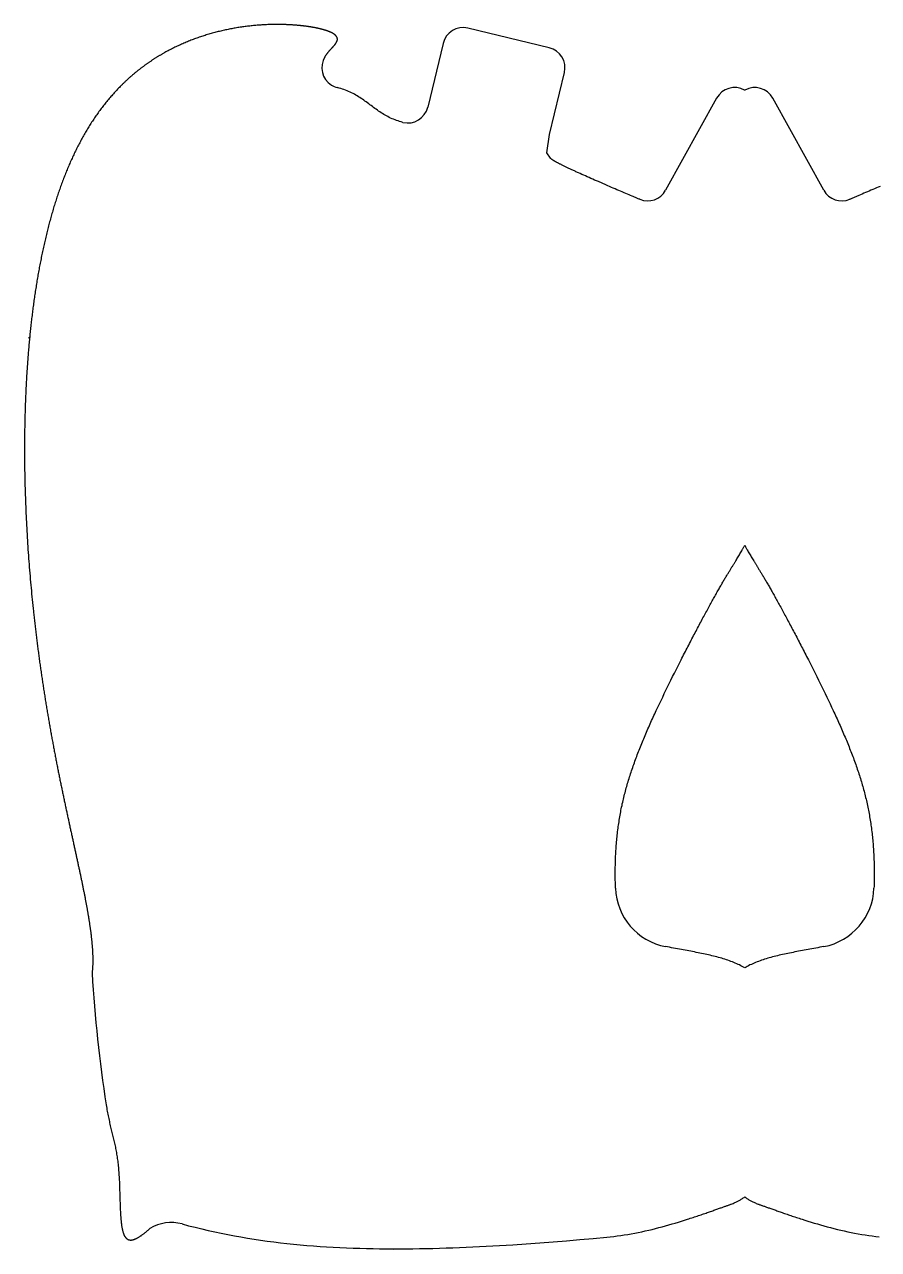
# Model space of a CAD drawing. Extents: x 10 to 579, y 44 to 800.
# Drawn here: x 228.3 to 269.9, y 237.3 to 296.9 of the extents above; entities that cross this region are included whole.
import ezdxf

# ---------------------------------------------------------------- set-up
doc = ezdxf.new("R2010")
doc.units = 0
doc.header["$MEASUREMENT"] = 0
doc.layers.get('0').update_dxf_attribs({"lineweight": 0})

msp = doc.modelspace()

# ---------------------------------------------------------------- linework, layer by layer
at = {"color": 18, "lineweight": 25, "true_color": 0x000000}
for p, q in [((253.853, 295.779), (249.898, 296.731)), ((248.692, 295.993), (247.944, 292.885)), ((253.865, 291.553), (254.592, 294.573)), ((263.367, 293.712), (263.359, 293.717)), ((263.375, 293.717), (263.367, 293.712)), ((262, 293.325), (259.519, 288.84)), ((267.214, 288.84), (264.734, 293.325)), ((253.74, 290.658), (253.865, 291.553)), ((253.91, 290.408), (253.74, 290.658)), ((228.567, 281.645), (228.532, 281.689)), ((246.246, 237.276), (246.254, 237.308))]:
    msp.add_line(p, q, dxfattribs=at)
for points in [[(242.936, 295.335), (242.947, 295.353), (242.958, 295.37), (242.969, 295.387), (242.98, 295.404), (242.991, 295.421), (243.003, 295.437), (243.015, 295.454), (243.027, 295.47), (243.039, 295.486), (243.051, 295.503), (243.063, 295.519), (243.076, 295.534), (243.088, 295.55), (243.101, 295.566), (243.114, 295.581), (243.127, 295.597), (243.14, 295.612), (243.153, 295.627), (243.166, 295.642), (243.179, 295.657), (243.192, 295.672), (243.205, 295.687), (243.219, 295.701), (243.232, 295.716), (243.245, 295.73), (243.258, 295.744), (243.271, 295.758), (243.284, 295.772), (243.296, 295.786), (243.309, 295.8), (243.322, 295.814), (243.334, 295.828), (243.346, 295.841), (243.358, 295.855), (243.37, 295.868), (243.382, 295.882), (243.393, 295.895), (243.404, 295.908), (243.415, 295.921), (243.426, 295.934), (243.436, 295.947), (243.446, 295.96), (243.455, 295.973), (243.46, 295.979), (243.464, 295.986), (243.469, 295.992), (243.473, 295.998), (243.477, 296.005), (243.481, 296.011), (243.485, 296.017), (243.489, 296.024), (243.493, 296.03), (243.497, 296.036), (243.5, 296.043), (243.504, 296.049), (243.507, 296.055), (243.51, 296.061), (243.513, 296.067), (243.516, 296.074), (243.519, 296.08), (243.522, 296.086), (243.524, 296.092), (243.527, 296.098), (243.529, 296.104), (243.531, 296.11), (243.533, 296.116), (243.535, 296.123), (243.537, 296.129), (243.539, 296.135), (243.54, 296.141), (243.541, 296.147), (243.543, 296.153), (243.544, 296.159), (243.544, 296.165), (243.545, 296.171), (243.546, 296.177), (243.546, 296.183), (243.546, 296.189), (243.546, 296.195), (243.546, 296.201), (243.546, 296.207), (243.546, 296.212), (243.545, 296.218), (243.545, 296.224), (243.544, 296.23), (243.543, 296.236), (243.541, 296.242), (243.54, 296.248), (243.538, 296.254), (243.537, 296.259), (243.535, 296.265), (243.533, 296.271), (243.53, 296.277), (243.528, 296.283), (243.525, 296.288), (243.523, 296.294), (243.52, 296.3), (243.517, 296.306), (243.513, 296.311), (243.51, 296.317), (243.506, 296.323), (243.502, 296.328), (243.498, 296.334), (243.494, 296.34), (243.489, 296.345), (243.485, 296.351), (243.48, 296.357), (243.475, 296.362), (243.47, 296.368), (243.464, 296.374), (243.459, 296.379), (243.453, 296.385), (243.447, 296.39), (243.441, 296.396), (243.435, 296.401), (243.428, 296.407), (243.422, 296.412), (243.415, 296.418), (243.408, 296.423), (243.4, 296.429), (243.393, 296.434), (243.385, 296.44), (243.377, 296.445), (243.369, 296.45), (243.361, 296.456), (243.353, 296.461), (243.344, 296.467), (243.335, 296.472), (243.326, 296.477), (243.317, 296.483), (243.307, 296.488), (243.298, 296.493), (243.288, 296.498), (243.278, 296.504), (243.268, 296.509), (243.257, 296.514), (243.247, 296.519), (243.236, 296.524), (243.225, 296.53), (243.214, 296.535), (243.203, 296.54), (243.191, 296.545), (243.179, 296.55), (243.167, 296.555), (243.155, 296.56), (243.143, 296.565), (243.13, 296.57), (243.118, 296.575), (243.105, 296.58), (243.092, 296.585), (243.078, 296.59), (243.065, 296.595), (243.051, 296.6), (243.037, 296.604), (243.023, 296.609), (243.009, 296.614), (242.994, 296.619), (242.98, 296.624), (242.965, 296.628), (242.95, 296.633), (242.935, 296.638), (242.92, 296.642), (242.904, 296.647), (242.888, 296.652), (242.872, 296.656), (242.856, 296.661), (242.84, 296.665), (242.823, 296.67), (242.807, 296.674), (242.79, 296.679), (242.773, 296.683), (242.756, 296.687), (242.739, 296.692), (242.721, 296.696), (242.703, 296.7), (242.685, 296.705), (242.667, 296.709), (242.649, 296.713), (242.631, 296.717), (242.612, 296.721), (242.594, 296.725), (242.575, 296.729), (242.556, 296.733), (242.536, 296.737), (242.517, 296.741), (242.497, 296.745), (242.478, 296.749), (242.458, 296.753), (242.438, 296.757), (242.418, 296.761), (242.397, 296.764), (242.377, 296.768), (242.356, 296.772), (242.335, 296.775), (242.315, 296.779), (242.293, 296.783), (242.272, 296.786), (242.251, 296.79), (242.229, 296.793), (242.208, 296.796), (242.186, 296.8), (242.164, 296.803), (242.142, 296.806), (242.12, 296.81), (242.097, 296.813), (242.075, 296.816), (242.052, 296.819), (242.029, 296.822), (242.006, 296.825), (241.983, 296.828), (241.96, 296.831), (241.937, 296.834), (241.913, 296.837), (241.89, 296.84), (241.866, 296.842), (241.842, 296.845), (241.818, 296.848), (241.794, 296.85), (241.77, 296.853), (241.746, 296.855), (241.722, 296.858), (241.697, 296.86), (241.673, 296.863), (241.648, 296.865), (241.623, 296.867), (241.598, 296.869), (241.573, 296.871), (241.548, 296.874), (241.523, 296.876), (241.497, 296.878), (241.472, 296.88), (241.446, 296.881), (241.421, 296.883), (241.395, 296.885), (241.369, 296.887), (241.343, 296.888), (241.317, 296.89), (241.291, 296.892), (241.265, 296.893), (241.239, 296.895), (241.212, 296.896), (241.186, 296.897), (241.159, 296.898), (241.133, 296.9), (241.106, 296.901), (241.079, 296.902), (241.052, 296.903), (241.025, 296.904), (240.998, 296.905), (240.944, 296.906), (240.89, 296.908), (240.835, 296.909), (240.78, 296.91), (240.725, 296.911), (240.669, 296.911), (240.614, 296.911), (240.558, 296.911), (240.501, 296.911), (240.445, 296.91), (240.389, 296.909), (240.332, 296.908), (240.275, 296.906), (240.218, 296.905), (240.161, 296.903), (240.103, 296.9), (240.046, 296.898), (239.988, 296.895), (239.93, 296.892), (239.872, 296.888), (239.814, 296.884), (239.756, 296.88), (239.698, 296.876), (239.639, 296.872), (239.581, 296.867), (239.523, 296.861), (239.464, 296.856), (239.405, 296.85), (239.346, 296.844), (239.288, 296.838), (239.229, 296.831), (239.17, 296.824), (239.111, 296.817), (239.052, 296.809), (238.993, 296.801), (238.934, 296.793), (238.875, 296.785), (238.816, 296.776), (238.757, 296.767), (238.697, 296.757), (238.638, 296.747), (238.579, 296.737), (238.52, 296.727), (238.461, 296.716), (238.402, 296.705), (238.342, 296.694), (238.283, 296.682), (238.224, 296.67), (238.165, 296.658), (238.106, 296.646), (238.047, 296.633), (237.988, 296.62), (237.929, 296.606), (237.87, 296.592), (237.811, 296.578), (237.752, 296.563), (237.693, 296.549), (237.635, 296.534), (237.576, 296.518), (237.517, 296.502), (237.459, 296.486), (237.4, 296.47), (237.342, 296.453), (237.283, 296.436), (237.225, 296.419), (237.167, 296.401), (237.108, 296.383), (237.05, 296.364), (236.992, 296.346), (236.934, 296.327), (236.877, 296.307), (236.819, 296.288), (236.761, 296.268), (236.704, 296.247), (236.646, 296.227), (236.589, 296.206), (236.532, 296.185), (236.475, 296.163), (236.418, 296.141), (236.361, 296.119), (236.305, 296.096), (236.248, 296.073), (236.192, 296.05), (236.136, 296.026), (236.079, 296.002), (236.023, 295.978), (235.968, 295.954), (235.912, 295.929), (235.856, 295.904), (235.801, 295.878), (235.746, 295.852), (235.691, 295.826), (235.636, 295.8), (235.581, 295.773), (235.527, 295.746), (235.472, 295.718), (235.418, 295.69), (235.364, 295.662), (235.311, 295.634), (235.257, 295.605), (235.204, 295.576), (235.15, 295.546), (235.124, 295.531), (235.097, 295.516), (235.071, 295.501), (235.044, 295.486), (235.018, 295.471), (234.992, 295.456), (234.965, 295.441), (234.939, 295.425), (234.913, 295.41), (234.887, 295.394), (234.861, 295.379), (234.835, 295.363), (234.809, 295.347), (234.783, 295.331), (234.757, 295.315), (234.732, 295.299), (234.706, 295.283), (234.68, 295.267), (234.654, 295.25), (234.629, 295.234), (234.603, 295.218), (234.578, 295.201), (234.553, 295.184), (234.527, 295.168), (234.502, 295.151), (234.477, 295.134), (234.451, 295.117), (234.426, 295.1), (234.401, 295.083), (234.376, 295.066), (234.351, 295.049), (234.326, 295.031), (234.301, 295.014), (234.277, 294.997), (234.252, 294.979), (234.227, 294.961), (234.202, 294.944), (234.178, 294.926), (234.153, 294.908), (234.129, 294.89), (234.104, 294.872), (234.08, 294.854), (234.056, 294.836), (234.032, 294.817), (234.007, 294.799), (233.983, 294.781), (233.959, 294.762), (233.935, 294.744), (233.911, 294.725), (233.887, 294.706), (233.864, 294.687), (233.84, 294.668), (233.816, 294.649), (233.792, 294.63), (233.769, 294.611), (233.745, 294.592), (233.722, 294.573), (233.698, 294.553), (233.675, 294.534), (233.652, 294.515), (233.628, 294.495), (233.605, 294.475), (233.582, 294.456), (233.559, 294.436), (233.536, 294.416), (233.513, 294.396), (233.49, 294.376), (233.467, 294.356), (233.445, 294.336), (233.422, 294.315), (233.399, 294.295), (233.377, 294.275), (233.354, 294.254), (233.332, 294.234), (233.309, 294.213), (233.287, 294.192), (233.264, 294.172), (233.242, 294.151), (233.22, 294.13), (233.198, 294.109), (233.176, 294.088), (233.154, 294.067), (233.132, 294.045), (233.11, 294.024), (233.088, 294.003), (233.067, 293.981), (233.045, 293.96), (233.023, 293.938), (232.98, 293.895), (232.937, 293.851), (232.895, 293.807), (232.852, 293.763), (232.81, 293.718), (232.768, 293.673), (232.727, 293.628), (232.685, 293.583), (232.644, 293.537), (232.603, 293.491), (232.563, 293.445), (232.522, 293.399), (232.482, 293.352), (232.442, 293.305), (232.402, 293.257), (232.363, 293.21), (232.324, 293.162), (232.285, 293.114), (232.246, 293.065), (232.207, 293.017), (232.169, 292.968), (232.131, 292.919), (232.093, 292.869), (232.056, 292.819), (232.018, 292.769), (231.981, 292.719), (231.945, 292.669), (231.908, 292.618), (231.872, 292.567), (231.835, 292.516), (231.8, 292.464), (231.764, 292.412), (231.728, 292.36), (231.693, 292.308), (231.658, 292.255), (231.624, 292.203), (231.589, 292.15), (231.555, 292.096), (231.521, 292.043), (231.487, 291.989), (231.453, 291.935), (231.42, 291.881), (231.387, 291.827), (231.354, 291.772), (231.322, 291.717), (231.289, 291.662), (231.257, 291.606), (231.225, 291.551), (231.193, 291.495), (231.162, 291.439), (231.13, 291.383), (231.099, 291.326), (231.069, 291.269), (231.038, 291.212), (231.008, 291.155), (230.977, 291.098), (230.947, 291.04), (230.918, 290.982), (230.888, 290.924), (230.859, 290.866), (230.83, 290.807), (230.801, 290.749), (230.772, 290.69), (230.744, 290.631), (230.716, 290.571), (230.688, 290.512), (230.66, 290.452), (230.633, 290.392), (230.605, 290.332), (230.578, 290.272), (230.551, 290.211), (230.525, 290.151), (230.498, 290.09), (230.472, 290.029), (230.446, 289.967), (230.42, 289.906), (230.394, 289.844), (230.369, 289.782), (230.343, 289.72), (230.318, 289.658), (230.294, 289.596), (230.269, 289.533), (230.244, 289.471), (230.22, 289.408), (230.196, 289.344), (230.172, 289.281), (230.149, 289.218), (230.125, 289.154), (230.102, 289.09), (230.079, 289.026), (230.056, 288.962), (230.033, 288.898), (230.011, 288.833), (229.989, 288.769), (229.966, 288.704), (229.945, 288.639), (229.923, 288.574), (229.901, 288.509), (229.88, 288.443), (229.859, 288.378), (229.838, 288.312), (229.817, 288.246), (229.796, 288.18), (229.776, 288.114), (229.756, 288.047), (229.736, 287.981), (229.716, 287.914), (229.696, 287.848), (229.676, 287.781), (229.657, 287.714), (229.638, 287.646), (229.619, 287.579), (229.6, 287.512), (229.581, 287.444), (229.563, 287.376), (229.544, 287.308), (229.526, 287.24), (229.508, 287.172), (229.49, 287.104), (229.473, 287.036), (229.455, 286.967), (229.438, 286.898), (229.42, 286.83), (229.403, 286.761), (229.387, 286.692), (229.37, 286.623), (229.353, 286.553), (229.337, 286.484), (229.321, 286.415), (229.305, 286.345), (229.289, 286.275), (229.273, 286.205), (229.257, 286.135), (229.242, 286.065), (229.227, 285.995), (229.211, 285.925), (229.196, 285.855), (229.182, 285.784), (229.167, 285.714), (229.152, 285.643), (229.138, 285.572), (229.124, 285.501), (229.11, 285.43), (229.096, 285.359), (229.082, 285.288), (229.068, 285.217), (229.055, 285.145), (229.041, 285.074), (229.028, 285.002), (229.015, 284.931), (229.002, 284.859), (228.989, 284.787), (228.977, 284.715), (228.964, 284.643), (228.952, 284.571), (228.94, 284.499), (228.928, 284.427), (228.916, 284.354), (228.904, 284.282), (228.892, 284.209), (228.881, 284.137), (228.869, 284.064), (228.858, 283.991), (228.847, 283.919), (228.836, 283.846), (228.825, 283.773), (228.814, 283.7), (228.804, 283.627), (228.793, 283.554), (228.783, 283.48), (228.773, 283.407), (228.763, 283.334), (228.753, 283.26), (228.743, 283.187), (228.733, 283.113), (228.724, 283.04), (228.714, 282.966), (228.705, 282.892), (228.696, 282.818), (228.687, 282.744), (228.678, 282.671), (228.669, 282.597), (228.66, 282.522), (228.652, 282.448), (228.643, 282.374), (228.635, 282.3), (228.627, 282.226), (228.619, 282.152), (228.611, 282.077), (228.603, 282.003), (228.595, 281.928), (228.588, 281.854), (228.58, 281.779), (228.573, 281.705), (228.566, 281.63), (228.559, 281.555), (228.552, 281.481), (228.545, 281.406), (228.538, 281.331), (228.531, 281.256), (228.525, 281.181), (228.518, 281.107), (228.512, 281.032), (228.506, 280.957), (228.5, 280.882), (228.494, 280.807), (228.488, 280.731), (228.482, 280.656), (228.476, 280.581), (228.471, 280.506), (228.465, 280.431), (228.46, 280.356), (228.455, 280.28), (228.45, 280.205), (228.445, 280.13), (228.44, 280.054), (228.435, 279.979), (228.43, 279.904), (228.426, 279.828), (228.421, 279.753), (228.417, 279.677), (228.413, 279.602), (228.409, 279.527), (228.404, 279.451), (228.401, 279.376), (228.397, 279.3), (228.393, 279.224), (228.389, 279.149), (228.386, 279.073), (228.382, 278.998), (228.379, 278.922), (228.376, 278.847), (228.373, 278.771), (228.369, 278.695), (228.367, 278.62), (228.364, 278.544), (228.361, 278.468), (228.358, 278.393), (228.356, 278.317), (228.353, 278.241), (228.351, 278.166), (228.349, 278.09), (228.346, 278.014), (228.344, 277.939), (228.34, 277.787), (228.337, 277.636), (228.334, 277.485), (228.331, 277.333), (228.329, 277.182), (228.327, 277.031), (228.325, 276.88), (228.324, 276.728), (228.323, 276.577), (228.322, 276.426), (228.322, 276.275), (228.322, 276.124), (228.322, 275.973), (228.323, 275.823), (228.324, 275.672), (228.325, 275.521), (228.327, 275.371), (228.329, 275.22), (228.332, 275.07), (228.334, 274.92), (228.337, 274.769), (228.341, 274.619), (228.345, 274.469), (228.349, 274.32), (228.353, 274.17), (228.358, 274.021), (228.363, 273.871), (228.368, 273.722), (228.373, 273.573), (228.379, 273.424), (228.385, 273.275), (228.392, 273.127), (228.399, 272.978), (228.406, 272.83), (228.413, 272.682), (228.421, 272.534), (228.428, 272.387), (228.437, 272.239), (228.445, 272.092), (228.454, 271.945), (228.463, 271.798), (228.472, 271.651), (228.482, 271.505), (228.491, 271.359), (228.501, 271.213), (228.512, 271.067), (228.522, 270.922), (228.533, 270.776), (228.544, 270.631), (228.556, 270.486), (228.567, 270.342), (228.579, 270.198), (228.591, 270.054), (228.604, 269.91), (228.616, 269.767), (228.629, 269.623), (228.642, 269.48), (228.656, 269.338), (228.669, 269.195), (228.683, 269.053), (228.697, 268.912), (228.711, 268.77), (228.726, 268.629), (228.74, 268.488), (228.755, 268.347), (228.763, 268.277), (228.77, 268.207), (228.778, 268.137), (228.786, 268.067), (228.794, 267.997), (228.801, 267.927), (228.809, 267.858), (228.817, 267.788), (228.825, 267.719), (228.833, 267.649), (228.841, 267.58), (228.849, 267.51), (228.858, 267.441), (228.866, 267.372), (228.874, 267.303), (228.882, 267.234), (228.891, 267.165), (228.899, 267.096), (228.908, 267.028), (228.916, 266.959), (228.925, 266.891), (228.933, 266.822), (228.942, 266.754), (228.951, 266.685), (228.959, 266.617), (228.968, 266.549), (228.977, 266.481), (228.986, 266.413), (228.995, 266.345), (229.004, 266.278), (229.013, 266.21), (229.022, 266.142), (229.031, 266.075), (229.04, 266.007), (229.05, 265.94), (229.059, 265.873), (229.068, 265.806), (229.077, 265.739), (229.087, 265.672), (229.096, 265.605), (229.106, 265.538), (229.115, 265.472), (229.125, 265.405), (229.134, 265.339), (229.144, 265.272), (229.154, 265.206), (229.163, 265.14), (229.173, 265.074), (229.183, 265.008), (229.193, 264.942), (229.203, 264.876), (229.213, 264.81), (229.223, 264.745), (229.233, 264.679), (229.243, 264.614), (229.253, 264.549), (229.263, 264.484), (229.273, 264.418), (229.283, 264.353), (229.293, 264.289), (229.304, 264.224), (229.314, 264.159), (229.324, 264.095), (229.334, 264.03), (229.345, 263.966), (229.355, 263.901), (229.366, 263.837), (229.376, 263.773), (229.387, 263.709), (229.397, 263.645), (229.408, 263.582), (229.418, 263.518), (229.429, 263.454), (229.44, 263.391), (229.45, 263.328), (229.461, 263.264), (229.472, 263.201), (229.483, 263.138), (229.493, 263.075), (229.504, 263.013), (229.515, 262.95), (229.526, 262.887), (229.537, 262.825), (229.548, 262.762), (229.559, 262.7), (229.57, 262.638), (229.581, 262.576), (229.592, 262.514), (229.603, 262.452), (229.614, 262.391), (229.625, 262.329), (229.636, 262.268), (229.647, 262.206), (229.659, 262.145), (229.67, 262.084), (229.681, 262.023), (229.692, 261.962), (229.704, 261.901), (229.715, 261.84), (229.726, 261.78), (229.737, 261.719), (229.749, 261.659), (229.76, 261.599), (229.772, 261.539), (229.783, 261.479), (229.794, 261.419), (229.806, 261.359), (229.817, 261.299), (229.829, 261.24), (229.84, 261.18), (229.852, 261.121), (229.863, 261.062), (229.875, 261.003), (229.886, 260.944), (229.898, 260.885), (229.909, 260.826), (229.921, 260.768), (229.932, 260.709), (229.944, 260.651), (229.955, 260.593), (229.967, 260.535), (229.979, 260.477), (229.99, 260.419), (230.002, 260.361), (230.013, 260.304), (230.025, 260.246), (230.037, 260.189), (230.048, 260.131), (230.06, 260.074), (230.071, 260.017), (230.083, 259.96), (230.095, 259.904), (230.106, 259.847), (230.118, 259.791), (230.13, 259.734), (230.141, 259.678), (230.153, 259.622), (230.165, 259.566), (230.176, 259.51), (230.188, 259.454), (230.2, 259.399), (230.211, 259.343), (230.223, 259.288), (230.234, 259.232), (230.246, 259.177), (230.258, 259.122), (230.269, 259.067), (230.281, 259.013), (230.292, 258.958), (230.304, 258.904), (230.316, 258.849), (230.327, 258.795), (230.339, 258.741), (230.35, 258.687), (230.362, 258.633), (230.373, 258.58), (230.385, 258.526), (230.396, 258.473), (230.408, 258.419), (230.419, 258.366), (230.431, 258.313), (230.442, 258.26), (230.454, 258.207), (230.465, 258.155), (230.476, 258.102), (230.488, 258.05), (230.499, 257.998), (230.51, 257.946), (230.522, 257.894), (230.533, 257.842), (230.544, 257.79), (230.555, 257.739), (230.567, 257.687), (230.578, 257.636), (230.589, 257.585), (230.6, 257.534), (230.611, 257.483), (230.622, 257.432), (230.634, 257.382), (230.645, 257.331), (230.656, 257.281), (230.667, 257.231), (230.678, 257.18), (230.688, 257.131), (230.699, 257.081), (230.71, 257.031), (230.721, 256.982), (230.732, 256.932), (230.743, 256.883), (230.753, 256.834), (230.764, 256.785), (230.775, 256.736), (230.785, 256.688), (230.796, 256.639), (230.807, 256.591), (230.817, 256.542), (230.828, 256.494), (230.838, 256.446), (230.848, 256.399), (230.859, 256.351), (230.869, 256.303), (230.879, 256.256), (230.89, 256.209), (230.9, 256.162), (230.91, 256.115), (230.92, 256.068), (230.93, 256.021), (230.94, 255.975), (230.95, 255.928), (230.96, 255.882), (230.97, 255.836), (230.98, 255.79), (230.99, 255.744), (230.999, 255.699), (231.009, 255.653), (231.019, 255.608), (231.028, 255.562), (231.038, 255.517), (231.047, 255.472), (231.057, 255.428), (231.066, 255.383), (231.075, 255.339), (231.085, 255.294), (231.094, 255.25), (231.103, 255.206), (231.112, 255.162), (231.121, 255.118), (231.13, 255.075), (231.139, 255.031), (231.148, 254.988), (231.157, 254.945), (231.166, 254.902), (231.174, 254.859), (231.183, 254.816), (231.191, 254.774), (231.2, 254.731), (231.208, 254.689), (231.217, 254.647), (231.225, 254.605), (231.233, 254.563), (231.241, 254.522), (231.25, 254.48), (231.258, 254.439), (231.266, 254.397), (231.273, 254.356), (231.281, 254.315), (231.289, 254.275), (231.297, 254.234), (231.304, 254.194), (231.312, 254.153), (231.319, 254.113), (231.327, 254.073), (231.334, 254.033), (231.341, 253.994), (231.349, 253.954), (231.356, 253.915), (231.363, 253.876), (231.37, 253.837), (231.377, 253.798), (231.383, 253.759), (231.39, 253.72), (231.397, 253.682), (231.403, 253.644), (231.41, 253.605), (231.416, 253.567), (231.423, 253.53), (231.429, 253.492), (231.435, 253.454), (231.441, 253.417), (231.447, 253.38), (231.453, 253.343), (231.459, 253.306), (231.465, 253.269), (231.471, 253.233), (231.476, 253.196), (231.482, 253.16), (231.487, 253.124), (231.492, 253.088), (231.498, 253.052), (231.503, 253.016), (231.508, 252.981), (231.513, 252.946), (231.518, 252.91), (231.523, 252.875), (231.527, 252.841), (231.532, 252.806), (231.537, 252.771), (231.541, 252.737), (231.545, 252.703), (231.55, 252.669), (231.554, 252.635), (231.558, 252.601), (231.562, 252.567), (231.566, 252.534), (231.57, 252.501), (231.573, 252.468), (231.577, 252.435), (231.581, 252.402), (231.584, 252.369), (231.587, 252.337), (231.591, 252.304), (231.594, 252.272), (231.597, 252.24), (231.6, 252.208), (231.603, 252.177), (231.605, 252.145), (231.608, 252.114), (231.611, 252.083), (231.613, 252.052), (231.616, 252.021), (231.618, 251.99), (231.62, 251.96), (231.622, 251.929), (231.624, 251.899), (231.626, 251.869), (231.628, 251.839), (231.629, 251.809), (231.631, 251.78), (231.632, 251.75), (231.634, 251.721), (231.635, 251.692), (231.636, 251.663), (231.637, 251.634), (231.638, 251.605), (231.639, 251.577), (231.64, 251.549), (231.64, 251.521), (231.641, 251.493), (231.641, 251.465), (231.642, 251.437), (231.642, 251.41), (231.642, 251.382), (231.642, 251.355), (231.642, 251.328), (231.642, 251.301), (231.642, 251.275), (231.641, 251.248), (231.641, 251.222), (231.64, 251.196), (231.639, 251.17), (231.638, 251.144), (231.638, 251.118), (231.636, 251.093), (231.635, 251.067), (231.634, 251.042), (231.633, 251.017), (231.631, 250.992), (231.63, 250.967), (231.628, 250.943), (231.626, 250.918), (231.624, 250.894), (231.622, 250.87), (231.62, 250.846), (231.618, 250.822), (231.616, 250.799), (231.613, 250.775), (231.611, 250.752), (231.608, 250.729)], [(246.734, 292.147), (246.655, 292.168), (246.576, 292.19), (246.5, 292.214), (246.424, 292.24), (246.351, 292.267), (246.278, 292.296), (246.207, 292.326), (246.137, 292.358), (246.068, 292.391), (246.001, 292.426), (245.934, 292.462), (245.869, 292.499), (245.804, 292.537), (245.74, 292.577), (245.677, 292.617), (245.615, 292.658), (245.553, 292.7), (245.492, 292.742), (245.431, 292.786), (245.371, 292.829), (245.311, 292.873), (245.251, 292.918), (245.191, 292.962), (245.131, 293.006), (245.071, 293.051), (245.011, 293.095), (244.95, 293.14), (244.889, 293.183), (244.828, 293.227), (244.765, 293.27), (244.703, 293.312), (244.639, 293.354), (244.575, 293.395), (244.509, 293.435), (244.443, 293.474), (244.376, 293.512), (244.307, 293.549), (244.237, 293.584), (244.166, 293.619), (244.093, 293.652), (244.019, 293.683), (243.943, 293.713), (243.866, 293.742), (243.787, 293.769), (243.707, 293.795), (243.625, 293.818), (243.541, 293.841)], [(258.258, 288.401), (258.223, 288.416), (258.188, 288.43), (258.153, 288.445), (258.117, 288.46), (258.081, 288.476), (258.044, 288.491), (258.007, 288.507), (257.97, 288.522), (257.932, 288.538), (257.894, 288.554), (257.816, 288.587), (257.737, 288.62), (257.657, 288.654), (257.576, 288.689), (257.493, 288.724), (257.409, 288.76), (257.324, 288.796), (257.237, 288.833), (257.15, 288.87), (257.062, 288.908), (256.973, 288.946), (256.884, 288.984), (256.793, 289.023), (256.703, 289.062), (256.612, 289.101), (256.429, 289.181), (256.246, 289.26), (256.063, 289.34), (255.973, 289.38), (255.883, 289.42), (255.793, 289.459), (255.704, 289.498), (255.617, 289.538), (255.53, 289.576), (255.444, 289.615), (255.36, 289.653), (255.277, 289.69), (255.236, 289.709), (255.195, 289.727), (255.155, 289.746), (255.115, 289.764), (255.076, 289.782), (255.037, 289.8), (254.999, 289.818), (254.961, 289.835), (254.923, 289.853), (254.887, 289.87), (254.85, 289.887), (254.814, 289.904), (254.779, 289.921), (254.744, 289.937), (254.71, 289.953), (254.676, 289.969), (254.643, 289.985), (254.611, 290.001), (254.579, 290.016), (254.548, 290.032), (254.517, 290.047), (254.488, 290.061), (254.458, 290.076), (254.43, 290.09), (254.402, 290.104), (254.375, 290.118), (254.348, 290.131), (254.322, 290.145), (254.297, 290.158), (254.273, 290.17), (254.25, 290.183), (254.227, 290.195), (254.205, 290.207), (254.183, 290.219), (254.163, 290.23), (254.143, 290.241), (254.124, 290.252), (254.106, 290.262), (254.088, 290.272), (254.072, 290.282), (254.056, 290.292), (254.041, 290.301), (254.027, 290.31), (254.013, 290.319), (254.001, 290.327), (253.989, 290.335), (253.978, 290.343), (253.968, 290.351), (253.958, 290.358), (253.95, 290.365), (253.942, 290.371), (253.935, 290.377), (253.929, 290.383), (253.923, 290.389), (253.919, 290.394), (253.915, 290.399), (253.912, 290.404), (253.91, 290.408)], [(269.958, 289.031), (269.867, 288.992), (269.776, 288.953), (269.686, 288.914), (269.597, 288.876), (269.509, 288.838), (269.422, 288.801), (269.335, 288.764), (269.25, 288.728), (269.166, 288.692), (269.084, 288.657), (269.003, 288.623), (268.923, 288.589), (268.883, 288.573), (268.844, 288.556), (268.806, 288.54), (268.767, 288.524), (268.73, 288.508), (268.692, 288.492), (268.655, 288.477), (268.618, 288.461), (268.582, 288.446), (268.546, 288.431), (268.511, 288.416), (268.476, 288.401)], [(257.079, 254.868), (257.076, 254.964), (257.074, 255.059), (257.072, 255.154), (257.07, 255.248), (257.069, 255.342), (257.068, 255.435), (257.067, 255.528), (257.067, 255.62), (257.067, 255.712), (257.068, 255.803), (257.069, 255.894), (257.071, 255.985), (257.073, 256.074), (257.075, 256.164), (257.078, 256.253), (257.082, 256.341), (257.085, 256.429), (257.09, 256.516), (257.094, 256.603), (257.099, 256.69), (257.105, 256.776), (257.11, 256.862), (257.117, 256.947), (257.123, 257.032), (257.13, 257.117), (257.138, 257.201), (257.146, 257.284), (257.154, 257.368), (257.163, 257.451), (257.172, 257.533), (257.182, 257.616), (257.192, 257.698), (257.203, 257.779), (257.214, 257.86), (257.225, 257.941), (257.237, 258.022), (257.249, 258.102), (257.262, 258.183), (257.275, 258.262), (257.288, 258.342), (257.302, 258.421), (257.316, 258.5), (257.331, 258.579), (257.346, 258.658), (257.362, 258.736), (257.378, 258.815), (257.395, 258.893), (257.411, 258.971), (257.429, 259.048), (257.446, 259.126), (257.465, 259.204), (257.483, 259.281), (257.502, 259.358), (257.522, 259.435), (257.541, 259.512), (257.562, 259.589), (257.582, 259.666), (257.604, 259.743), (257.625, 259.82), (257.647, 259.896), (257.669, 259.973), (257.692, 260.05), (257.715, 260.126), (257.739, 260.203), (257.763, 260.28), (257.787, 260.356), (257.812, 260.433), (257.837, 260.51), (257.863, 260.586), (257.889, 260.663), (257.915, 260.74), (257.942, 260.817), (257.969, 260.894), (257.996, 260.971), (258.024, 261.049), (258.053, 261.126), (258.081, 261.203), (258.11, 261.281), (258.14, 261.358), (258.17, 261.436), (258.2, 261.514), (258.23, 261.592), (258.261, 261.67), (258.293, 261.749), (258.324, 261.827), (258.356, 261.906), (258.389, 261.984), (258.421, 262.063), (258.454, 262.143), (258.488, 262.222), (258.521, 262.301), (258.555, 262.381), (258.59, 262.461), (258.624, 262.541), (258.659, 262.621), (258.694, 262.701), (258.73, 262.781), (258.766, 262.862), (258.802, 262.943), (258.838, 263.024), (258.875, 263.105), (258.912, 263.186), (258.949, 263.268), (258.987, 263.349), (259.024, 263.431), (259.062, 263.513), (259.139, 263.677), (259.216, 263.841), (259.295, 264.006), (259.374, 264.172), (259.453, 264.337), (259.534, 264.503), (259.615, 264.669), (259.696, 264.835), (259.778, 265), (259.86, 265.166), (259.942, 265.331), (260.024, 265.495), (260.107, 265.659), (260.189, 265.822), (260.272, 265.984), (260.313, 266.065), (260.354, 266.146), (260.395, 266.226), (260.436, 266.306), (260.477, 266.385), (260.518, 266.465), (260.558, 266.544), (260.599, 266.622), (260.639, 266.7), (260.68, 266.778), (260.72, 266.855), (260.76, 266.932), (260.8, 267.009), (260.839, 267.085), (260.879, 267.16), (260.918, 267.235), (260.957, 267.31), (260.996, 267.384), (261.035, 267.457), (261.073, 267.53), (261.112, 267.602), (261.15, 267.674), (261.187, 267.745), (261.225, 267.815), (261.262, 267.885), (261.299, 267.954), (261.336, 268.022), (261.372, 268.09), (261.408, 268.157), (261.444, 268.224), (261.479, 268.289), (261.515, 268.354), (261.549, 268.419), (261.584, 268.482), (261.618, 268.545), (261.652, 268.607), (261.685, 268.668), (261.718, 268.728), (261.751, 268.788), (261.784, 268.847), (261.816, 268.905), (261.847, 268.962), (261.878, 269.018), (261.909, 269.073), (261.94, 269.128), (261.97, 269.182), (262, 269.235), (262.029, 269.287), (262.058, 269.338), (262.086, 269.389), (262.115, 269.438), (262.142, 269.487), (262.17, 269.535), (262.197, 269.582), (262.223, 269.628), (262.249, 269.673), (262.275, 269.718), (262.3, 269.761), (262.325, 269.804), (262.35, 269.846), (262.374, 269.887), (262.398, 269.928), (262.421, 269.967), (262.444, 270.006), (262.467, 270.044), (262.489, 270.081), (262.511, 270.118), (262.532, 270.154), (262.553, 270.189), (262.574, 270.223), (262.594, 270.257), (262.615, 270.29), (262.634, 270.322), (262.654, 270.354), (262.673, 270.385), (262.692, 270.416), (262.71, 270.446), (262.728, 270.475), (262.746, 270.504), (262.764, 270.533), (262.781, 270.561), (262.798, 270.588), (262.815, 270.616), (262.832, 270.642), (262.849, 270.669), (262.865, 270.695), (262.881, 270.721), (262.897, 270.746), (262.912, 270.771), (262.928, 270.797), (262.959, 270.846), (262.989, 270.895), (263.018, 270.943), (263.048, 270.992), (263.077, 271.04), (263.106, 271.089), (263.134, 271.137), (263.163, 271.187), (263.192, 271.237), (263.221, 271.288), (263.249, 271.34), (263.264, 271.366), (263.278, 271.393), (263.293, 271.42), (263.308, 271.447), (263.322, 271.475), (263.337, 271.503), (263.352, 271.531), (263.367, 271.559)], [(263.367, 271.559), (263.382, 271.531), (263.397, 271.503), (263.411, 271.475), (263.426, 271.447), (263.441, 271.42), (263.455, 271.393), (263.47, 271.366), (263.484, 271.34), (263.513, 271.288), (263.542, 271.237), (263.571, 271.187), (263.599, 271.137), (263.628, 271.089), (263.657, 271.04), (263.686, 270.992), (263.715, 270.943), (263.745, 270.895), (263.775, 270.846), (263.806, 270.797), (263.821, 270.771), (263.837, 270.746), (263.853, 270.721), (263.869, 270.695), (263.885, 270.669), (263.902, 270.642), (263.918, 270.616), (263.935, 270.588), (263.952, 270.561), (263.97, 270.533), (263.987, 270.504), (264.005, 270.475), (264.024, 270.446), (264.042, 270.416), (264.061, 270.385), (264.08, 270.354), (264.099, 270.322), (264.119, 270.29), (264.139, 270.257), (264.16, 270.223), (264.18, 270.189), (264.202, 270.154), (264.223, 270.118), (264.245, 270.081), (264.267, 270.044), (264.29, 270.006), (264.313, 269.967), (264.336, 269.928), (264.36, 269.887), (264.384, 269.846), (264.408, 269.804), (264.433, 269.761), (264.459, 269.718), (264.484, 269.673), (264.511, 269.628), (264.537, 269.582), (264.564, 269.535), (264.591, 269.487), (264.619, 269.438), (264.647, 269.389), (264.676, 269.338), (264.705, 269.287), (264.734, 269.235), (264.764, 269.182), (264.794, 269.128), (264.824, 269.073), (264.855, 269.018), (264.886, 268.962), (264.918, 268.905), (264.95, 268.847), (264.983, 268.788), (265.015, 268.728), (265.048, 268.668), (265.082, 268.607), (265.116, 268.545), (265.15, 268.482), (265.184, 268.419), (265.219, 268.354), (265.254, 268.289), (265.29, 268.224), (265.326, 268.157), (265.362, 268.09), (265.398, 268.022), (265.435, 267.954), (265.472, 267.885), (265.509, 267.815), (265.546, 267.745), (265.584, 267.674), (265.622, 267.602), (265.66, 267.53), (265.699, 267.457), (265.737, 267.384), (265.776, 267.31), (265.816, 267.235), (265.855, 267.16), (265.894, 267.085), (265.934, 267.009), (265.974, 266.932), (266.014, 266.855), (266.054, 266.778), (266.094, 266.7), (266.135, 266.622), (266.175, 266.544), (266.216, 266.465), (266.257, 266.385), (266.298, 266.306), (266.339, 266.226), (266.38, 266.146), (266.421, 266.065), (266.462, 265.984), (266.544, 265.822), (266.627, 265.659), (266.709, 265.495), (266.792, 265.331), (266.874, 265.166), (266.956, 265), (267.038, 264.835), (267.119, 264.669), (267.2, 264.503), (267.28, 264.337), (267.36, 264.172), (267.439, 264.006), (267.517, 263.841), (267.595, 263.677), (267.671, 263.513), (267.709, 263.431), (267.747, 263.349), (267.785, 263.268), (267.822, 263.186), (267.859, 263.105), (267.895, 263.024), (267.932, 262.943), (267.968, 262.862), (268.004, 262.781), (268.039, 262.701), (268.075, 262.621), (268.11, 262.541), (268.144, 262.461), (268.178, 262.381), (268.212, 262.301), (268.246, 262.222), (268.279, 262.143), (268.312, 262.063), (268.345, 261.984), (268.377, 261.906), (268.409, 261.827), (268.441, 261.749), (268.472, 261.67), (268.503, 261.592), (268.534, 261.514), (268.564, 261.436), (268.594, 261.358), (268.623, 261.281), (268.652, 261.203), (268.681, 261.126), (268.709, 261.049), (268.737, 260.971), (268.765, 260.894), (268.792, 260.817), (268.819, 260.74), (268.845, 260.663), (268.871, 260.586), (268.897, 260.51), (268.922, 260.433), (268.947, 260.356), (268.971, 260.28), (268.995, 260.203), (269.019, 260.126), (269.042, 260.05), (269.064, 259.973), (269.087, 259.896), (269.109, 259.82), (269.13, 259.743), (269.151, 259.666), (269.172, 259.589), (269.192, 259.512), (269.212, 259.435), (269.231, 259.358), (269.25, 259.281), (269.269, 259.204), (269.287, 259.126), (269.305, 259.048), (269.322, 258.971), (269.339, 258.893), (269.356, 258.815), (269.372, 258.736), (269.387, 258.658), (269.402, 258.579), (269.417, 258.5), (269.432, 258.421), (269.445, 258.342), (269.459, 258.262), (269.472, 258.183), (269.485, 258.102), (269.497, 258.022), (269.509, 257.941), (269.52, 257.86), (269.531, 257.779), (269.542, 257.698), (269.552, 257.616), (269.561, 257.533), (269.571, 257.451), (269.579, 257.368), (269.588, 257.284), (269.596, 257.201), (269.603, 257.117), (269.61, 257.032), (269.617, 256.947), (269.623, 256.862), (269.629, 256.776), (269.635, 256.69), (269.64, 256.603), (269.644, 256.516), (269.648, 256.429), (269.652, 256.341), (269.655, 256.253), (269.658, 256.164), (269.661, 256.074), (269.663, 255.985), (269.664, 255.894), (269.665, 255.803), (269.666, 255.712), (269.667, 255.62), (269.667, 255.528), (269.666, 255.435), (269.665, 255.342), (269.664, 255.248), (269.662, 255.154), (269.66, 255.059), (269.657, 254.964), (269.654, 254.868)], [(263.367, 250.989), (263.304, 251.024), (263.241, 251.059), (263.176, 251.093), (263.11, 251.126), (263.044, 251.158), (262.976, 251.189), (262.907, 251.219), (262.838, 251.248), (262.767, 251.276), (262.696, 251.304), (262.623, 251.33), (262.55, 251.356), (262.476, 251.381), (262.401, 251.405), (262.325, 251.429), (262.248, 251.452), (262.17, 251.474), (262.092, 251.496), (262.013, 251.517), (261.933, 251.538), (261.853, 251.558), (261.772, 251.578), (261.69, 251.597), (261.607, 251.616), (261.524, 251.635), (261.44, 251.653), (261.355, 251.672), (261.27, 251.69), (261.184, 251.707), (261.097, 251.725), (261.009, 251.742), (260.921, 251.76), (260.833, 251.777), (260.743, 251.794), (260.653, 251.812), (260.563, 251.829), (260.471, 251.846), (260.379, 251.863), (260.286, 251.881), (260.193, 251.898), (260.098, 251.915), (260.003, 251.933), (259.908, 251.951), (259.811, 251.968), (259.714, 251.986), (259.616, 252.004), (259.517, 252.022)], [(267.216, 252.022), (267.118, 252.004), (267.02, 251.986), (266.922, 251.968), (266.826, 251.951), (266.73, 251.933), (266.635, 251.915), (266.541, 251.898), (266.447, 251.881), (266.355, 251.863), (266.262, 251.846), (266.171, 251.829), (266.08, 251.812), (265.99, 251.794), (265.901, 251.777), (265.812, 251.76), (265.724, 251.742), (265.637, 251.725), (265.55, 251.707), (265.464, 251.69), (265.379, 251.672), (265.294, 251.653), (265.21, 251.635), (265.127, 251.616), (265.044, 251.597), (264.962, 251.578), (264.881, 251.558), (264.8, 251.538), (264.721, 251.517), (264.642, 251.496), (264.563, 251.474), (264.486, 251.452), (264.409, 251.429), (264.333, 251.405), (264.258, 251.381), (264.184, 251.356), (264.11, 251.33), (264.038, 251.304), (263.966, 251.276), (263.896, 251.248), (263.826, 251.219), (263.758, 251.189), (263.69, 251.158), (263.623, 251.126), (263.558, 251.093), (263.493, 251.059), (263.429, 251.024), (263.367, 250.989)], [(232.296, 244.313), (232.308, 244.235), (232.321, 244.157), (232.334, 244.081), (232.348, 244.006), (232.361, 243.932), (232.375, 243.859), (232.39, 243.786), (232.404, 243.715), (232.419, 243.645), (232.434, 243.575), (232.449, 243.506), (232.465, 243.438), (232.481, 243.371), (232.496, 243.304), (232.512, 243.237), (232.528, 243.172), (232.56, 243.041), (232.592, 242.912), (232.623, 242.783), (232.654, 242.654), (232.684, 242.525), (232.699, 242.46), (232.713, 242.394), (232.727, 242.329), (232.741, 242.262), (232.754, 242.196), (232.767, 242.129), (232.78, 242.061), (232.792, 241.993), (232.803, 241.924), (232.815, 241.854), (232.825, 241.784), (232.836, 241.713), (232.845, 241.642), (232.855, 241.57), (232.864, 241.497), (232.872, 241.423), (232.88, 241.349), (232.887, 241.274), (232.894, 241.199), (232.901, 241.123), (232.907, 241.046), (232.913, 240.969), (232.918, 240.892), (232.923, 240.814), (232.927, 240.736), (232.932, 240.657), (232.936, 240.578), (232.939, 240.499), (232.946, 240.341), (232.951, 240.182), (232.956, 240.024), (232.961, 239.867), (232.963, 239.789), (232.965, 239.712), (232.968, 239.635), (232.97, 239.558), (232.972, 239.483), (232.975, 239.408), (232.977, 239.334), (232.98, 239.261), (232.983, 239.189), (232.987, 239.118), (232.99, 239.048), (232.994, 238.979), (232.999, 238.911), (233.001, 238.878), (233.003, 238.845), (233.006, 238.812), (233.009, 238.78), (233.011, 238.748), (233.014, 238.717), (233.017, 238.686), (233.02, 238.655), (233.023, 238.625), (233.027, 238.595), (233.03, 238.565), (233.034, 238.536), (233.037, 238.507), (233.041, 238.479), (233.045, 238.451), (233.049, 238.424), (233.054, 238.397), (233.058, 238.371), (233.063, 238.345), (233.068, 238.319), (233.073, 238.294), (233.078, 238.269), (233.083, 238.245), (233.089, 238.222), (233.094, 238.199), (233.1, 238.176), (233.106, 238.154), (233.112, 238.132), (233.119, 238.111), (233.125, 238.091), (233.132, 238.071), (233.139, 238.051), (233.146, 238.033), (233.154, 238.014), (233.161, 237.996), (233.169, 237.979), (233.177, 237.962), (233.186, 237.946), (233.194, 237.931), (233.203, 237.916), (233.212, 237.901), (233.221, 237.888), (233.231, 237.874), (233.24, 237.862), (233.25, 237.85), (233.26, 237.838), (233.271, 237.827), (233.282, 237.817), (233.292, 237.807), (233.304, 237.798), (233.315, 237.79), (233.327, 237.782), (233.339, 237.775), (233.351, 237.768), (233.364, 237.762), (233.376, 237.757), (233.389, 237.752), (233.403, 237.748), (233.416, 237.744), (233.43, 237.741), (233.445, 237.739), (233.459, 237.737), (233.474, 237.736), (233.489, 237.736), (233.504, 237.736), (233.52, 237.737), (233.536, 237.739), (233.553, 237.741), (233.569, 237.744), (233.586, 237.747), (233.603, 237.751), (233.621, 237.756), (233.639, 237.761), (233.657, 237.767), (233.676, 237.774), (233.695, 237.781), (233.714, 237.789), (233.733, 237.797), (233.753, 237.807), (233.773, 237.816), (233.794, 237.827), (233.815, 237.838), (233.836, 237.85), (233.858, 237.862), (233.88, 237.875), (233.902, 237.889), (233.925, 237.903), (233.948, 237.918), (233.971, 237.933), (233.995, 237.949), (234.019, 237.966), (234.043, 237.984), (234.068, 238.002), (234.093, 238.02), (234.118, 238.04), (234.144, 238.06), (234.17, 238.08), (234.197, 238.101), (234.224, 238.123), (234.251, 238.146), (234.279, 238.169), (234.307, 238.193), (234.335, 238.217), (234.364, 238.242), (234.393, 238.268), (234.423, 238.294)], [(256.65, 237.882), (256.82, 237.897), (256.992, 237.915), (257.163, 237.936), (257.334, 237.959), (257.505, 237.984), (257.676, 238.011), (257.847, 238.041), (258.017, 238.072), (258.188, 238.106), (258.357, 238.141), (258.526, 238.178), (258.694, 238.216), (258.861, 238.257), (259.027, 238.298), (259.191, 238.34), (259.354, 238.384), (259.515, 238.428), (259.675, 238.473), (259.832, 238.519), (259.987, 238.565), (260.139, 238.611), (260.288, 238.657), (260.435, 238.703), (260.579, 238.749), (260.649, 238.772), (260.719, 238.795), (260.788, 238.817), (260.856, 238.84), (260.923, 238.862), (260.989, 238.884), (261.054, 238.906), (261.119, 238.927), (261.182, 238.949), (261.244, 238.97), (261.306, 238.991), (261.366, 239.012), (261.425, 239.032), (261.483, 239.052), (261.54, 239.072), (261.596, 239.091), (261.651, 239.11), (261.705, 239.129), (261.758, 239.148), (261.809, 239.166), (261.859, 239.183), (261.909, 239.201), (261.957, 239.218), (262.004, 239.234), (262.05, 239.25), (262.094, 239.266), (262.138, 239.281), (262.18, 239.296), (262.221, 239.311), (262.261, 239.325), (262.3, 239.339), (262.338, 239.352), (262.375, 239.365), (262.41, 239.378), (262.445, 239.39), (262.478, 239.402), (262.511, 239.414), (262.542, 239.425), (262.573, 239.436), (262.602, 239.447), (262.631, 239.457), (262.658, 239.467), (262.685, 239.477), (262.711, 239.487), (262.76, 239.505), (262.806, 239.523), (262.85, 239.54), (262.891, 239.557), (262.93, 239.573), (262.967, 239.59), (263.002, 239.607), (263.037, 239.623), (263.07, 239.641), (263.103, 239.659), (263.135, 239.678), (263.167, 239.698), (263.199, 239.719), (263.232, 239.741), (263.265, 239.764), (263.298, 239.789), (263.332, 239.815), (263.367, 239.843)], [(263.367, 239.843), (263.402, 239.815), (263.436, 239.789), (263.469, 239.764), (263.502, 239.741), (263.534, 239.719), (263.567, 239.698), (263.599, 239.678), (263.631, 239.659), (263.664, 239.641), (263.697, 239.623), (263.731, 239.607), (263.767, 239.59), (263.804, 239.573), (263.843, 239.557), (263.884, 239.54), (263.927, 239.523), (263.974, 239.505), (264.023, 239.487), (264.049, 239.477), (264.076, 239.467), (264.103, 239.457), (264.132, 239.447), (264.161, 239.436), (264.192, 239.425), (264.223, 239.414), (264.255, 239.402), (264.289, 239.39), (264.323, 239.378), (264.359, 239.365), (264.396, 239.352), (264.434, 239.339), (264.472, 239.325), (264.512, 239.311), (264.554, 239.296), (264.596, 239.281), (264.64, 239.266), (264.684, 239.25), (264.73, 239.234), (264.777, 239.218), (264.825, 239.201), (264.874, 239.183), (264.925, 239.166), (264.976, 239.148), (265.029, 239.129), (265.083, 239.11), (265.137, 239.091), (265.193, 239.072), (265.25, 239.052), (265.309, 239.032), (265.368, 239.012), (265.428, 238.991), (265.489, 238.97), (265.552, 238.949), (265.615, 238.927), (265.679, 238.906), (265.744, 238.884), (265.811, 238.862), (265.878, 238.84), (265.946, 238.817), (266.015, 238.795), (266.084, 238.772), (266.155, 238.749), (266.299, 238.703), (266.445, 238.657), (266.595, 238.611), (266.747, 238.565), (266.902, 238.519), (267.059, 238.473), (267.218, 238.428), (267.379, 238.384), (267.542, 238.34), (267.707, 238.298), (267.873, 238.257), (268.04, 238.216), (268.208, 238.178), (268.376, 238.141), (268.546, 238.106), (268.716, 238.072), (268.887, 238.041), (269.058, 238.011), (269.229, 237.984), (269.4, 237.959), (269.571, 237.936), (269.742, 237.915), (269.913, 237.897)], [(235.99, 238.519), (236.307, 238.435), (236.624, 238.355), (236.942, 238.278), (237.26, 238.204), (237.578, 238.134), (237.896, 238.067), (238.215, 238.003), (238.534, 237.943), (238.853, 237.886), (239.172, 237.832), (239.492, 237.781), (239.812, 237.733), (240.132, 237.688), (240.452, 237.646), (240.773, 237.607), (241.093, 237.571), (241.414, 237.537), (241.735, 237.506), (242.057, 237.478), (242.378, 237.452), (242.7, 237.428), (243.022, 237.407), (243.344, 237.388), (243.666, 237.371), (243.988, 237.357), (244.311, 237.344), (244.633, 237.334), (244.956, 237.325), (245.279, 237.318), (245.602, 237.313), (245.925, 237.31), (246.249, 237.308), (246.572, 237.308), (246.896, 237.31), (247.22, 237.313), (247.544, 237.318), (247.868, 237.324), (248.192, 237.331), (248.516, 237.339), (248.84, 237.349), (249.164, 237.36), (249.489, 237.373), (250.138, 237.4), (250.788, 237.432), (251.438, 237.468), (252.088, 237.508), (252.739, 237.552), (253.39, 237.599), (254.041, 237.649), (254.693, 237.702), (255.345, 237.759), (255.997, 237.819), (256.65, 237.882)]]:
    msp.add_lwpolyline(points, dxfattribs=at)
for points in [[(249.898, 296.731), (249.361, 296.86), (248.821, 296.53), (248.692, 295.993)], [(254.592, 294.573), (254.721, 295.11), (254.39, 295.65), (253.853, 295.779)], [(263.359, 293.717), (262.875, 293.984), (262.267, 293.809), (262, 293.325)], [(264.734, 293.325), (264.467, 293.809), (263.858, 293.984), (263.375, 293.717)], [(258.258, 288.401), (258.729, 288.204), (259.272, 288.393), (259.519, 288.84)], [(267.214, 288.84), (267.461, 288.393), (268.005, 288.204), (268.476, 288.401)], [(257.079, 254.868), (257.127, 253.466), (258.139, 252.284), (259.517, 252.022)], [(267.216, 252.022), (268.594, 252.284), (269.607, 253.466), (269.654, 254.868)], [(231.608, 250.729), (231.736, 248.581), (231.966, 246.44), (232.296, 244.313)], [(235.99, 238.519), (235.459, 238.663), (234.892, 238.581), (234.423, 238.294)]]:
    msp.add_open_spline(points, degree=3, dxfattribs=at)
for points in [[(242.936, 295.335), (242.646, 294.865), (242.791, 294.249), (243.261, 293.959), (243.348, 293.906), (243.443, 293.866), (243.541, 293.841)], [(246.734, 292.147), (247.271, 292.016), (247.812, 292.345), (247.943, 292.881), (247.944, 292.882), (247.944, 292.883), (247.944, 292.885)]]:
    msp.add_open_spline(points, degree=3, knots=[0, 0, 0, 0, 1, 1, 1, 2, 2, 2, 2], dxfattribs=at)

doc.saveas('drawing.dxf')
